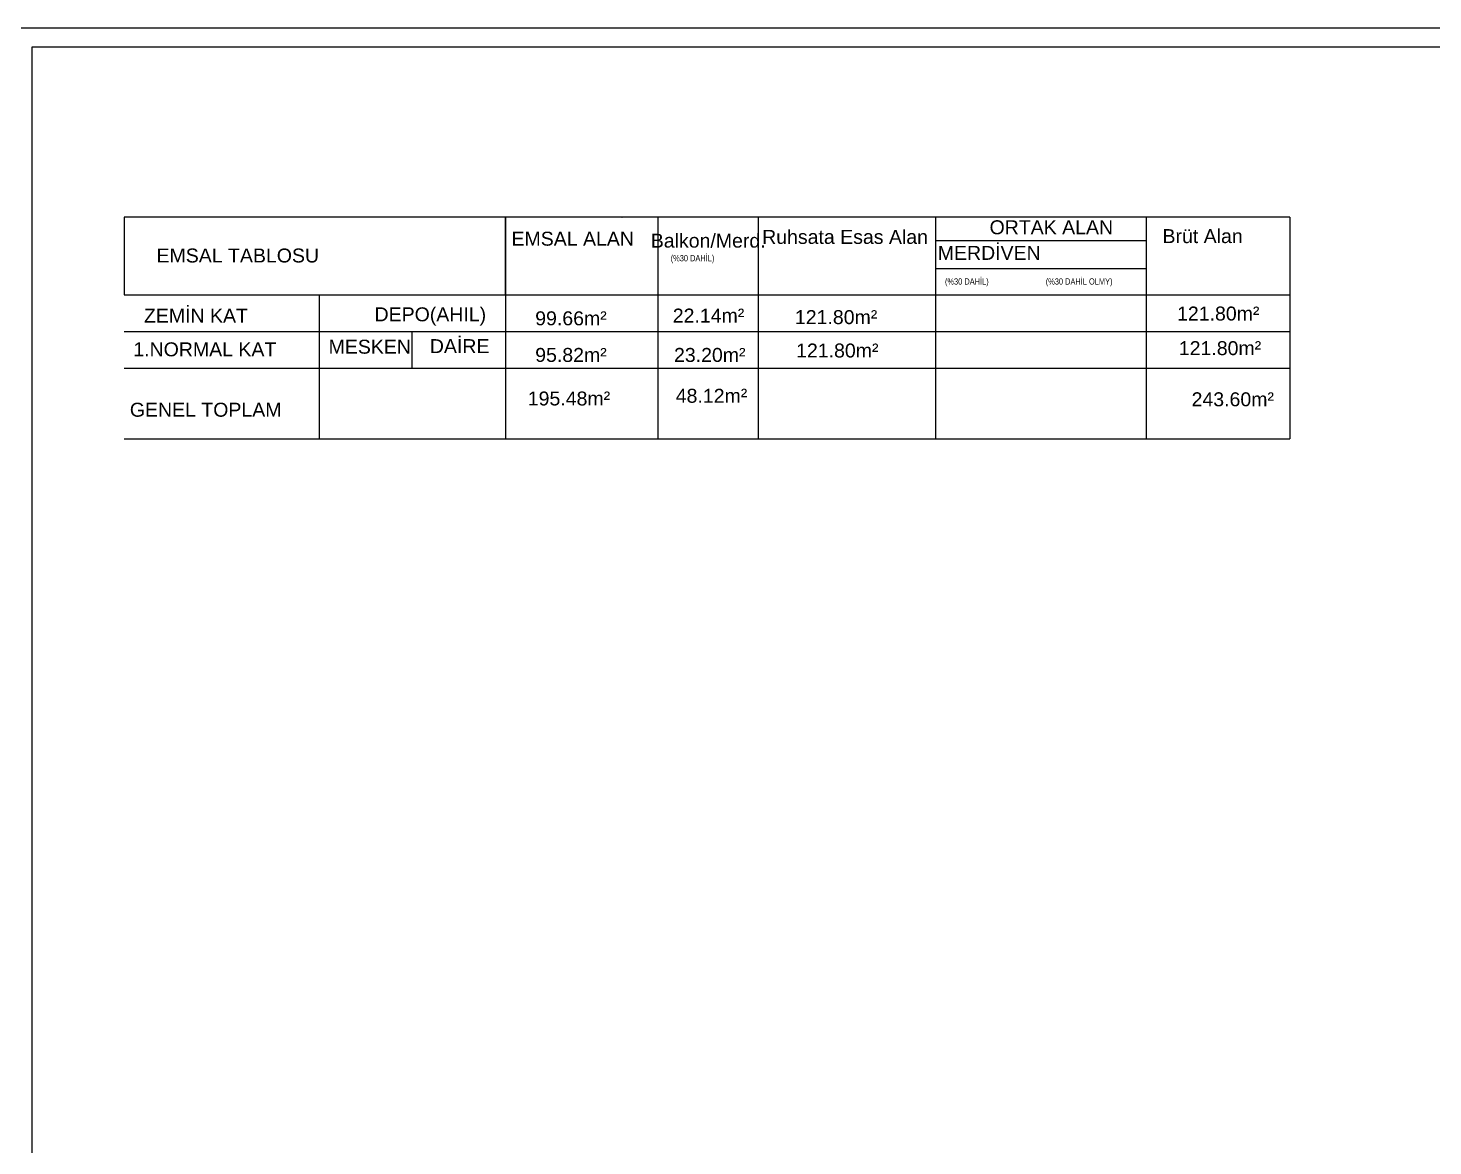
# Model space of a CAD drawing. Header units: centimetres. Extents: x -373760 to 14750, y -122502 to 29584.
# Drawn here: x -342415 to -331345, y -65401 to -56589 of the extents above; entities that cross this region are included whole.
import ezdxf

# ---------------------------------------------------------------- set-up
doc = ezdxf.new("R2010")
doc.units = ezdxf.units.CM
doc.layers.add('CER', color=4, linetype='Continuous')
doc.layers.add('ÖLÇÜ YAZI (0.2)', color=3, linetype='Continuous')
doc.styles.add('2', font='ARIALN.TTF', dxfattribs={"height": 20})
doc.styles.add('ARIAL', font='arial.ttf')

msp = doc.modelspace()

# ---------------------------------------------------------------- linework, layer by layer
at = {"lineweight": 0}
msp.add_point((-337733.71, -58080.43), dxfattribs=at)
at = {"layer": 'CER', "color": 2}
for points in [[(-342534.34, -86588.86), (-315410.17, -86588.86), (-315410.17, -56588.86), (-342534.34, -56588.86)], [(-342384.34, -86438.86), (-315560.17, -86438.86), (-315560.17, -56738.86), (-342384.34, -56738.86)]]:
    msp.add_lwpolyline(points, close=True, dxfattribs=at)
at = {"layer": 'ÖLÇÜ YAZI (0.2)', "color": 0}
for p, q in [((-335264.97, -58079.39), (-338653.37, -58079.39)), ((-338653.37, -58079.39), (-338653.37, -58980.6)), ((-337453.38, -58079.39), (-337453.38, -58980.6)), ((-336663, -58079.39), (-336663, -59826.79)), ((-336663, -58079.39), (-336663, -58980.6)), ((-336663, -58079.39), (-336663, -59826.79)), ((-335264.97, -58079.39), (-335264.97, -58980.6)), ((-332472.15, -58079.39), (-335264.97, -58079.39)), ((-332472.15, -58079.39), (-335264.97, -58079.39)), ((-333604.92, -58079.39), (-333604.92, -58655.83)), ((-333604.92, -58079.39), (-333604.92, -58692)), ((-332472.15, -58079.39), (-332472.15, -58980.6)), ((-335264.97, -58263.12), (-333604.92, -58263.12)), ((-335259.42, -58483.21), (-333604.92, -58483.21)), ((-333604.92, -58655.83), (-333604.92, -58980.6)), ((-341658.06, -58692), (-332472.15, -58692)), ((-341658.06, -58692), (-332472.15, -58692)), ((-341658.06, -58692), (-332472.15, -58692)), ((-341658.06, -58692), (-332472.15, -58692)), ((-341658.06, -58692), (-332472.15, -58692)), ((-341658.06, -58692), (-332472.15, -58692)), ((-341658.06, -58692), (-332472.15, -58692)), ((-341658.06, -58692), (-332472.15, -58692)), ((-341658.06, -58692), (-332472.15, -58692)), ((-341352.12, -58692), (-333673.06, -58692)), ((-340120.57, -58692), (-340120.57, -58980.6)), ((-340120.57, -58692), (-332472.15, -58692)), ((-340120.57, -58692), (-332472.15, -58692)), ((-333604.92, -58692), (-333604.92, -58980.6)), ((-341658.06, -58980.6), (-332472.15, -58980.6)), ((-341658.06, -58980.6), (-332472.15, -58980.6)), ((-341658.06, -58980.6), (-332472.15, -58980.6)), ((-341658.06, -58980.6), (-332472.15, -58980.6)), ((-341658.06, -58980.6), (-332472.15, -58980.6)), ((-341658.06, -58980.6), (-332472.15, -58980.6)), ((-340120.57, -58980.6), (-340120.57, -59826.79)), ((-339391.04, -58980.6), (-339391.04, -59269.19)), ((-338653.37, -58980.6), (-338653.37, -59826.79)), ((-337453.38, -58980.6), (-337453.38, -59826.79)), ((-336663, -58980.6), (-336663, -59826.79)), ((-335264.97, -58980.6), (-335264.97, -59826.79)), ((-333604.92, -58980.6), (-333604.92, -59826.79)), ((-333604.92, -58980.6), (-333604.92, -59826.79)), ((-332472.15, -58980.6), (-332472.15, -59826.79)), ((-341658.06, -59269.19), (-332472.15, -59269.19)), ((-341658.06, -59826.79), (-332472.15, -59826.79)), ((-341658.06, -59826.79), (-332472.15, -59826.79))]:
    msp.add_line(p, q, dxfattribs=at)
msp.add_lwpolyline([(-341658.06, -58692), (-338653.37, -58692), (-338653.37, -58079.39), (-341658.06, -58079.39)], close=True, dxfattribs=at)

# ---------------------------------------------------------------- texts
for s, height, style, p in [('ORTAK ALAN', 109.985, 'ARIAL', (-334838.66, -58214.08)), ('EMSAL ALAN', 109.985, 'ARIAL', (-338605.65, -58304.32)), ('Balkon/Merd.', 109.985, 'ARIAL', (-337507.93, -58319.76)), ('Ruhsata Esas Alan', 109.985, 'ARIAL', (-336630.7, -58290.23)), ('Brüt Alan', 109.985, 'ARIAL', (-333475.84, -58283.84)), (' EMSAL TABLOSU', 109.985, 'ARIAL', (-341445.55, -58436.85)), ('MERDİVEN', 109.985, 'ARIAL', (-335246.78, -58416.1)), ('(%%%30 DAHİL)', 49.0228, '2', (-337351.21, -58427.51)), ('(%%%30 DAHİL)', 49.0228, '2', (-335189.8, -58611.04)), ('(%%%30 DAHİL OLMY)', 49.0228, '2', (-334395.89, -58611.04)), ('ZEMİN KAT', 109.985, 'ARIAL', (-341501.88, -58910.91)), ('DEPO(AHIL)', 109.985, 'ARIAL', (-339684.78, -58900.57)), ('99.66m² ', 109.985, 'ARIAL', (-338418.95, -58931.97)), ('22.14m² ', 109.985, 'ARIAL', (-337334.86, -58910.43)), ('121.80m² ', 109.985, 'ARIAL', (-336372.36, -58922.57)), ('121.80m² ', 109.985, 'ARIAL', (-333361.28, -58894.37)), ('1.NORMAL KAT', 109.985, 'ARIAL', (-341585.69, -59176.49)), ('MESKEN', 109.985, 'ARIAL', (-340046.86, -59155.83)), ('DAİRE ', 109.985, 'ARIAL', (-339249.11, -59151.27)), ('95.82m² ', 109.985, 'ARIAL', (-338418.95, -59220.57)), ('23.20m² ', 109.985, 'ARIAL', (-337325.1, -59220.57)), ('121.80m² ', 109.985, 'ARIAL', (-336362.95, -59185.84)), ('121.80m² ', 109.985, 'ARIAL', (-333347.16, -59167.03)), ('48.12m² ', 109.985, 'ARIAL', (-337311.41, -59542.64)), ('GENEL TOPLAM', 109.985, 'ARIAL', (-341613.25, -59652.6)), ('195.48m² ', 109.985, 'ARIAL', (-338477.3, -59564.07)), ('243.60m² ', 109.985, 'ARIAL', (-333246.69, -59570.32))]:
    msp.add_text(s, height=height, dxfattribs=dict(at, style=style)).set_placement(p)

doc.saveas('drawing.dxf')
